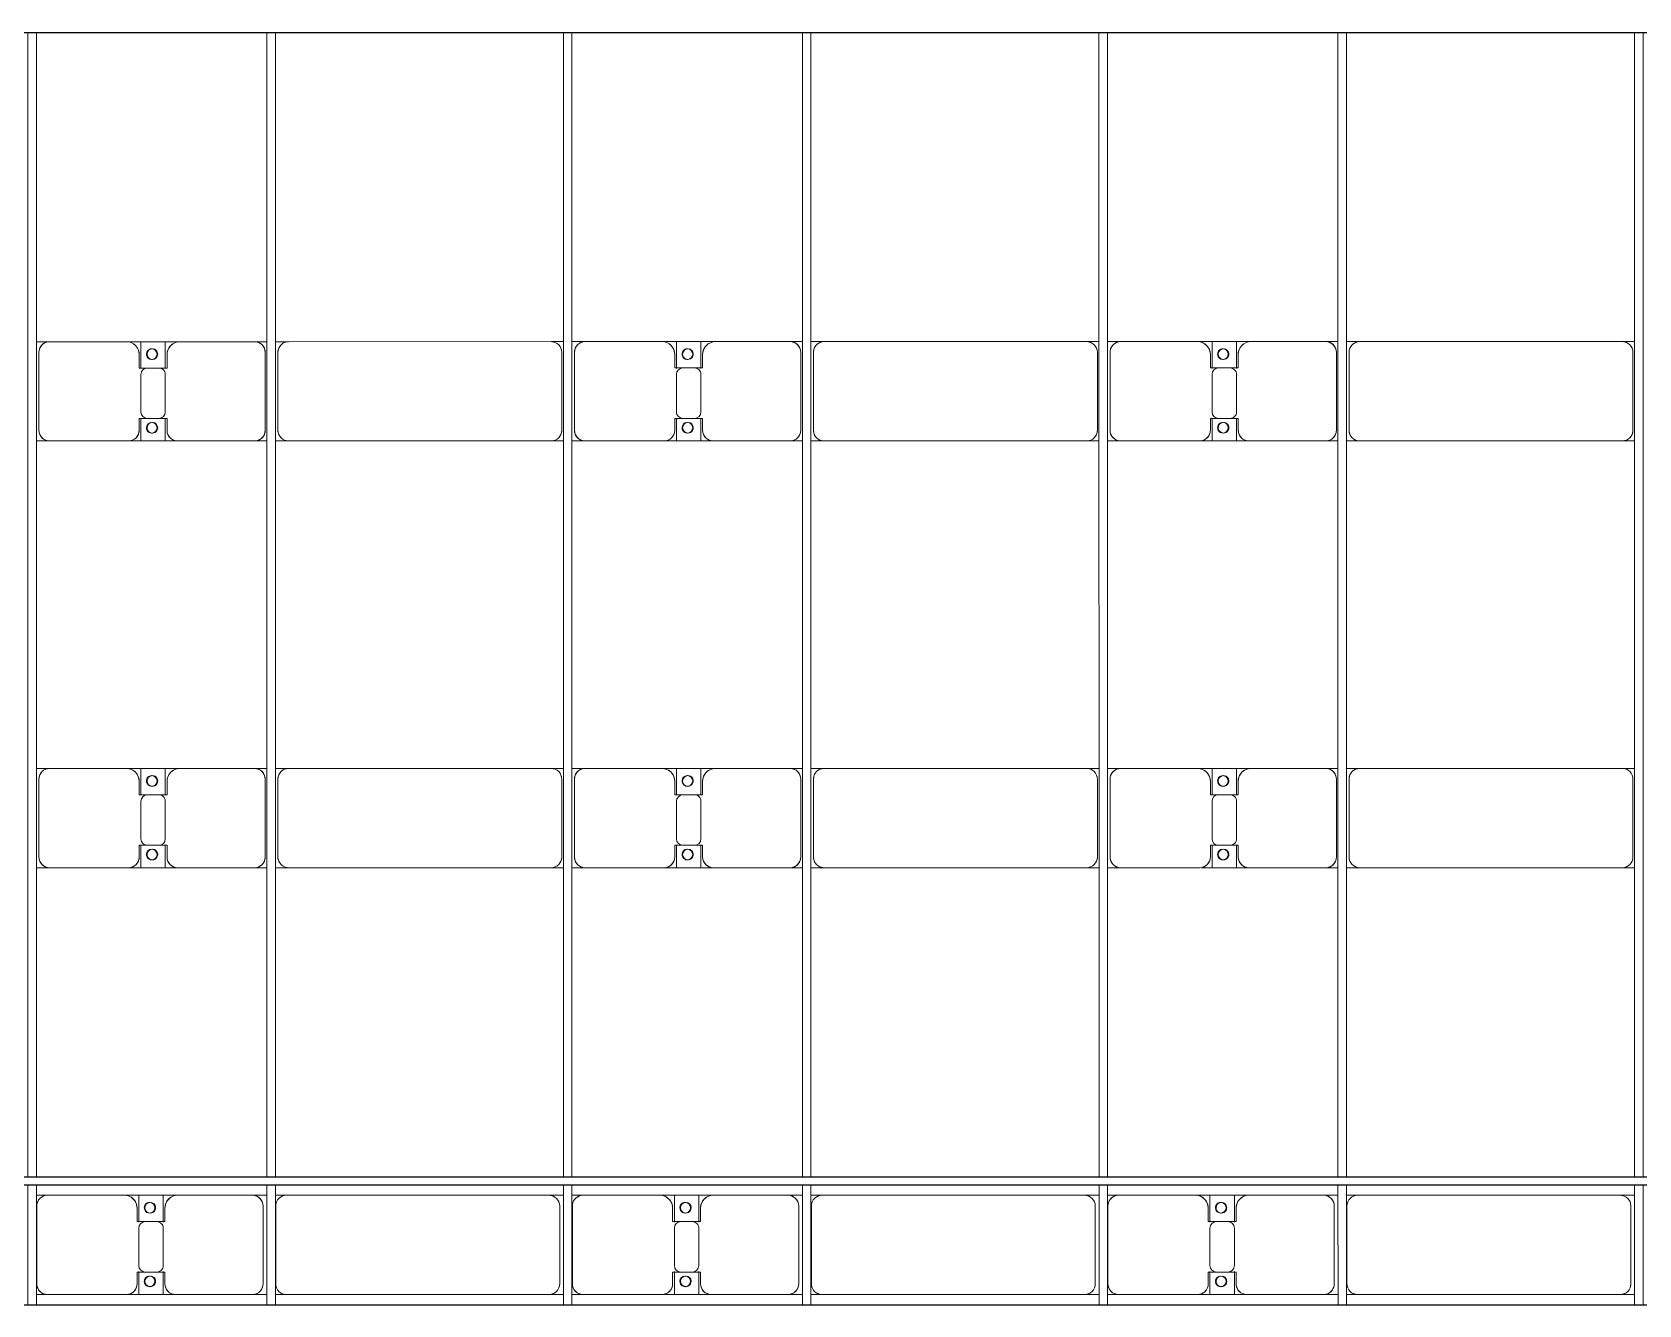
# Model space of a CAD drawing. Header units: millimetres. Extents: x -248177 to 167033, y 156986 to 268923.
# Drawn here: x -225203 to -217673, y 234459 to 240423 of the extents above; entities that cross this region are included whole.
import ezdxf

# ---------------------------------------------------------------- set-up
doc = ezdxf.new("R2010")
doc.units = ezdxf.units.MM
for name, color, linetype, lineweight in [('A-DETL-MBND', 5, 'Continuous', 9), ('A-GENM', 13, 'Continuous', 9), ('S-BEAM', 12, 'Continuous', 9)]:
    doc.layers.add(name, color=color, linetype=linetype, lineweight=lineweight)

# ---------------------------------------------------------------- blocks, each defined once
blk = doc.blocks.new('Dai phao do pin - DẢI PHAO ĐỠ PIN-V11-BỐ TRÍ KHUNG KẾT CẤU BÈ PIN 02')
at = {"layer": 'A-DETL-MBND', "color": 8}
for p, q in [((707.8, 241.6), (769.7, 241.6)), ((707.8, 241.6), (769.7, 241.6)), ((1129.7, 241.6), (769.7, 241.6)), ((1129.7, 241.6), (1312.2, 241.6)), ((1312.2, 241.6), (1129.7, 241.6)), ((1197.8, 241.6), (1380.3, 241.6)), ((1197.8, 116.2), (1197.8, 241.6)), ((1380.3, 241.6), (1197.8, 241.6)), ((1312.2, 241.6), (1312.2, 116.2)), ((1730.3, 241.6), (1380.3, 241.6)), ((1730.3, 241.6), (1787.8, 241.6)), ((1730.3, 241.6), (1787.8, 241.6)), ((1827.8, 241.6), (1889.7, 241.6)), ((1827.8, 241.6), (1889.7, 241.6)), ((3120.3, 241.6), (1889.7, 241.6)), ((3120.3, 241.6), (3177.8, 241.6)), ((3120.3, 241.6), (3177.8, 241.6)), ((3217.8, 241.6), (3279.7, 241.6)), ((3217.8, 241.6), (3279.7, 241.6)), ((3639.7, 241.6), (3279.7, 241.6)), ((3639.7, 241.6), (3822.2, 241.6)), ((3822.2, 241.6), (3639.7, 241.6)), ((3707.8, 241.6), (3890.3, 241.6)), ((3707.8, 116.2), (3707.8, 241.6)), ((3890.3, 241.6), (3710.4, 241.6)), ((3822.2, 241.6), (3822.2, 116.2)), ((4240.3, 241.6), (3890.3, 241.6)), ((4240.3, 241.6), (4297.8, 241.6)), ((4240.3, 241.6), (4297.8, 241.6)), ((4337.8, 241.6), (4399.7, 241.6)), ((4337.8, 241.6), (4399.7, 241.6)), ((5630.3, 241.6), (4399.7, 241.6)), ((5630.3, 241.6), (5687.8, 241.6)), ((5630.3, 241.6), (5687.8, 241.6)), ((5727.8, 241.6), (5789.7, 241.6)), ((5727.8, 241.6), (5789.7, 241.6)), ((6149.7, 241.6), (5789.7, 241.6)), ((6149.7, 241.6), (6332.2, 241.6)), ((6332.2, 241.6), (6149.7, 241.6)), ((6217.8, 241.6), (6400.3, 241.6)), ((6217.8, 116.2), (6217.8, 241.6)), ((6400.3, 241.6), (6217.8, 241.6)), ((6332.2, 241.6), (6332.2, 116.2)), ((6750.3, 241.6), (6400.3, 241.6)), ((6750.3, 241.6), (6807.8, 241.6)), ((6750.3, 241.6), (6807.8, 241.6)), ((6847.8, 241.6), (6909.7, 241.6)), ((6847.8, 241.6), (6909.7, 241.6)), ((8140.3, 241.6), (6909.7, 241.6)), ((8140.3, 241.6), (8197.8, 241.6)), ((8140.3, 241.6), (8197.8, 241.6)), ((719.7, 191.6), (719.7, -173.4)), ((1189.7, 118.2), (1189.7, 181.6)), ((1320.3, 181.6), (1320.3, 118.2)), ((1780.3, -173.4), (1780.3, 191.6)), ((1839.7, 191.6), (1839.7, -173.4)), ((3170.3, -173.4), (3170.3, 191.6)), ((3229.7, 191.6), (3229.7, -173.4)), ((3699.7, 118.2), (3699.7, 181.6)), ((3830.3, 181.6), (3830.3, 118.2)), ((4290.3, -173.4), (4290.3, 191.6)), ((4349.7, 191.6), (4349.7, -173.4)), ((5680.3, -173.4), (5680.3, 191.6)), ((5739.7, 191.6), (5739.7, -173.4)), ((6209.7, 118.2), (6209.7, 181.6)), ((6340.3, 181.6), (6340.3, 118.2)), ((6800.3, -173.4), (6800.3, 191.6)), ((6859.7, 191.6), (6859.7, -173.4)), ((8190.3, -173.4), (8190.3, 191.6)), ((1282.2, 118.2), (1189.7, 118.2)), ((1197.8, 88.2), (1197.8, -88.2)), ((1320.3, 118.2), (1227.8, 118.2)), ((1312.2, -88.2), (1312.2, 88.2)), ((3792.2, 118.2), (3699.7, 118.2)), ((3707.8, 88.2), (3707.8, -88.2)), ((3830.3, 118.2), (3737.8, 118.2)), ((3822.2, -88.2), (3822.2, 88.2)), ((6302.2, 118.2), (6209.7, 118.2)), ((6217.8, 88.2), (6217.8, -88.2)), ((6340.3, 118.2), (6247.8, 118.2)), ((6332.2, -88.2), (6332.2, 88.2)), ((1189.7, -173.4), (1189.7, -118.2)), ((1189.7, -118.2), (1282.2, -118.2)), ((1197.8, -223.4), (1197.8, -116.2)), ((1227.8, -118.2), (1320.3, -118.2)), ((1312.2, -116.2), (1312.2, -223.4)), ((1320.3, -118.2), (1320.3, -173.4)), ((3699.7, -173.4), (3699.7, -118.2)), ((3699.7, -118.2), (3792.2, -118.2)), ((3707.8, -223.4), (3707.8, -116.2)), ((3737.8, -118.2), (3830.3, -118.2)), ((3822.2, -116.2), (3822.2, -223.4)), ((3830.3, -118.2), (3830.3, -173.4)), ((6209.7, -173.4), (6209.7, -118.2)), ((6209.7, -118.2), (6302.2, -118.2)), ((6217.8, -223.4), (6217.8, -116.2)), ((6247.8, -118.2), (6340.3, -118.2)), ((6332.2, -116.2), (6332.2, -223.4)), ((6340.3, -118.2), (6340.3, -173.4)), ((769.7, -223.4), (707.8, -223.4)), ((769.7, -223.4), (707.8, -223.4)), ((769.7, -223.4), (1139.7, -223.4)), ((1312.2, -223.4), (1139.7, -223.4)), ((1139.7, -223.4), (1312.2, -223.4)), ((1370.3, -223.4), (1197.8, -223.4)), ((1197.8, -223.4), (1370.3, -223.4)), ((1370.3, -223.4), (1730.3, -223.4)), ((1787.8, -223.4), (1730.3, -223.4)), ((1787.8, -223.4), (1730.3, -223.4)), ((1889.7, -223.4), (1827.8, -223.4)), ((1889.7, -223.4), (1827.8, -223.4)), ((1889.7, -223.4), (3120.3, -223.4)), ((3177.8, -223.4), (3120.3, -223.4)), ((3177.8, -223.4), (3120.3, -223.4)), ((3279.7, -223.4), (3217.8, -223.4)), ((3279.7, -223.4), (3217.8, -223.4)), ((3279.7, -223.4), (3649.7, -223.4)), ((3822.2, -223.4), (3649.7, -223.4)), ((3649.7, -223.4), (3822.2, -223.4)), ((3880.3, -223.4), (3707.8, -223.4)), ((3710.4, -223.4), (3880.3, -223.4)), ((3880.3, -223.4), (4240.3, -223.4)), ((4297.8, -223.4), (4240.3, -223.4)), ((4297.8, -223.4), (4240.3, -223.4)), ((4399.7, -223.4), (4337.8, -223.4)), ((4399.7, -223.4), (4337.8, -223.4)), ((4399.7, -223.4), (5630.3, -223.4)), ((5687.8, -223.4), (5630.3, -223.4)), ((5687.8, -223.4), (5630.3, -223.4)), ((5789.7, -223.4), (5727.8, -223.4)), ((5789.7, -223.4), (5727.8, -223.4)), ((5789.7, -223.4), (6159.7, -223.4)), ((6332.2, -223.4), (6168.5, -223.4)), ((6168.5, -223.4), (6332.2, -223.4)), ((6390.3, -223.4), (6217.8, -223.4)), ((6217.8, -223.4), (6390.3, -223.4)), ((6390.3, -223.4), (6750.3, -223.4)), ((6807.8, -223.4), (6750.3, -223.4)), ((6807.8, -223.4), (6750.3, -223.4)), ((6909.7, -223.4), (6847.8, -223.4)), ((6909.7, -223.4), (6847.8, -223.4)), ((6909.7, -223.4), (8140.3, -223.4)), ((8197.8, -223.4), (8140.3, -223.4)), ((8197.8, -223.4), (8140.3, -223.4))]:
    blk.add_line(p, q, dxfattribs=at)
for centre, radius, start, end in [((769.7, 191.6), 50, 90, 180), ((769.7, 191.6), 50, 105, 180), ((1129.7, 181.6), 60, 360, 90), ((1129.7, 181.6), 60, 360, 60), ((1380.3, 181.6), 60, 90, 180), ((1380.3, 181.6), 60, 120, 180), ((1730.3, 191.6), 50, 360, 90), ((1730.3, 191.6), 50, 360, 75), ((1889.7, 191.6), 50, 90, 180), ((1889.7, 191.6), 50, 117.24818, 135), ((3120.3, 191.6), 50, 360, 90), ((3120.3, 191.6), 50, 60, 90), ((3279.7, 191.6), 50, 90, 180), ((3279.7, 191.6), 50, 105, 180), ((3639.7, 181.6), 60, 360, 90), ((3639.7, 181.6), 60, 360, 60), ((3890.3, 181.6), 60, 90, 180), ((3890.3, 181.6), 60, 120, 180), ((4240.3, 191.6), 50, 360, 90), ((4240.3, 191.6), 50, 360, 75), ((4399.7, 191.6), 50, 90, 180), ((4399.7, 191.6), 50, 105, 135), ((5630.3, 191.6), 50, 360, 90), ((5630.3, 191.6), 50, 60, 90), ((5789.7, 191.6), 50, 90, 180), ((5789.7, 191.6), 50, 105, 180), ((6149.7, 181.6), 60, 0, 90), ((6149.7, 181.6), 60, 0, 60), ((6400.3, 181.6), 60, 90, 180), ((6400.3, 181.6), 60, 120, 180), ((6750.3, 191.6), 50, 360, 90), ((6750.3, 191.6), 50, 360, 75), ((6909.7, 191.6), 50, 90, 180), ((6909.7, 191.6), 50, 105, 135), ((8140.3, 191.6), 50, 360, 90), ((8140.3, 191.6), 50, 60, 90), ((1248.6, 183.2), 25, 360, 180), ((1248.6, 183.2), 25, 180, 0), ((1248.6, 183.2), 25, 360, 165), ((1251.4, 183.2), 25, 0, 180), ((1251.4, 183.2), 25, 87.7113, 180), ((1251.4, 183.2), 25, 180, 360), ((1251.4, 183.2), 25, 180, 272.28717), ((1248.6, 183.2), 25, 210, 360), ((1251.4, 183.2), 25, 15, 75), ((1251.4, 183.2), 25, 285, 300), ((1251.4, 183.2), 25, 330, 345), ((1889.7, 191.6), 50, 150, 180), ((3120.3, 191.6), 50, 15, 30), ((3758.6, 183.2), 25, 0, 180), ((3758.6, 183.2), 25, 180, 0), ((3758.6, 183.2), 25, 0, 165), ((3761.4, 183.2), 25, 0, 180), ((3761.4, 183.2), 25, 90, 180), ((3761.4, 183.2), 25, 180, 0), ((3761.4, 183.2), 25, 180, 300), ((3758.6, 183.2), 25, 210, 0), ((3761.4, 183.2), 25, 15, 75), ((3761.4, 183.2), 25, 330, 345), ((4399.7, 191.6), 50, 150, 180), ((5630.3, 191.6), 50, 15, 30), ((6268.6, 183.2), 25, 0, 180), ((6268.6, 183.2), 25, 180, 0), ((6268.6, 183.2), 25, 0, 165), ((6271.4, 183.2), 25, 0, 180), ((6271.4, 183.2), 25, 90, 180), ((6271.4, 183.2), 25, 180, 0), ((6271.4, 183.2), 25, 180, 300), ((6268.6, 183.2), 25, 210, 0), ((6271.4, 183.2), 25, 15, 75), ((6271.4, 183.2), 25, 330, 345), ((6909.7, 191.6), 50, 150, 180), ((8140.3, 191.6), 50, 15, 30), ((1227.8, 88.2), 30, 90, 180), ((1282.2, 88.2), 30, 360, 90), ((3737.8, 88.2), 30, 90, 180), ((3792.2, 88.2), 30, 360, 90), ((6247.8, 88.2), 30, 90, 180), ((6302.2, 88.2), 30, 360, 90), ((1227.8, -88.2), 30, 180, 270), ((1248.6, -161.8), 25, 0, 180), ((1248.6, -161.8), 25, 105, 165), ((1251.4, -161.8), 25, 0, 180), ((1251.4, -161.8), 25, 105, 180), ((1248.6, -161.8), 25, 81.32197, 90), ((1248.6, -161.8), 25, 360, 75), ((1251.4, -161.8), 25, 15, 75), ((1282.2, -88.2), 30, 270, 360), ((3737.8, -88.2), 30, 180, 270), ((3758.6, -161.8), 25, 0, 180), ((3758.6, -161.8), 25, 105, 165), ((3761.4, -161.8), 25, 360, 180), ((3761.4, -161.8), 25, 105, 180), ((3758.6, -161.8), 25, 360, 75), ((3761.4, -161.8), 25, 15, 75), ((3792.2, -88.2), 30, 270, 360), ((6247.8, -88.2), 30, 180, 270), ((6268.6, -161.8), 25, 0, 180), ((6268.6, -161.8), 25, 105, 165), ((6271.4, -161.8), 25, 0, 180), ((6271.4, -161.8), 25, 105, 180), ((6268.6, -161.8), 25, 0, 75), ((6271.4, -161.8), 25, 15, 75), ((6302.2, -88.2), 30, 270, 0), ((769.7, -173.4), 50, 180, 270), ((769.7, -173.4), 50, 180, 255), ((1139.7, -173.4), 50, 270, 360), ((1139.7, -173.4), 50, 285, 360), ((1248.6, -161.8), 25, 180, 0), ((1248.6, -161.8), 25, 195, 360), ((1251.4, -161.8), 25, 180, 0), ((1251.4, -161.8), 25, 180, 272.27658), ((1251.4, -161.8), 25, 285, 345), ((1370.3, -173.4), 50, 180, 270), ((1370.3, -173.4), 50, 180, 255), ((1730.3, -173.4), 50, 270, 360), ((1730.3, -173.4), 50, 285, 360), ((1889.7, -173.4), 50, 180, 270), ((1889.7, -173.4), 50, 180, 210), ((1889.7, -173.4), 50, 240, 270), ((3120.3, -173.4), 50, 270, 360), ((3120.3, -173.4), 50, 285, 300), ((3120.3, -173.4), 50, 330, 360), ((3279.7, -173.4), 50, 180, 270), ((3279.7, -173.4), 50, 180, 255), ((3649.7, -173.4), 50, 270, 360), ((3649.7, -173.4), 50, 285, 0), ((3758.6, -161.8), 25, 180, 0), ((3758.6, -161.8), 25, 195, 360), ((3761.4, -161.8), 25, 180, 0), ((3761.4, -161.8), 25, 180, 270), ((3761.4, -161.8), 25, 285, 345), ((3880.3, -173.4), 50, 180, 270), ((3880.3, -173.4), 50, 180, 255), ((4240.3, -173.4), 50, 270, 360), ((4240.3, -173.4), 50, 285, 360), ((4399.7, -173.4), 50, 180, 270), ((4399.7, -173.4), 50, 180, 210), ((4399.7, -173.4), 50, 240, 270), ((5630.3, -173.4), 50, 270, 360), ((5630.3, -173.4), 50, 285, 300), ((5630.3, -173.4), 50, 330, 360), ((5789.7, -173.4), 50, 180, 270), ((5789.7, -173.4), 50, 180, 255), ((6159.7, -173.4), 50, 270, 0), ((6159.7, -173.4), 50, 285, 0), ((6268.6, -161.8), 25, 180, 0), ((6268.6, -161.8), 25, 195, 0), ((6271.4, -161.8), 25, 180, 0), ((6271.4, -161.8), 25, 180, 270), ((6271.4, -161.8), 25, 285, 345), ((6390.3, -173.4), 50, 180, 270), ((6390.3, -173.4), 50, 180, 255), ((6750.3, -173.4), 50, 270, 360), ((6750.3, -173.4), 50, 285, 360), ((6909.7, -173.4), 50, 180, 270), ((6909.7, -173.4), 50, 180, 210), ((6909.7, -173.4), 50, 240, 270), ((8140.3, -173.4), 50, 270, 360), ((8140.3, -173.4), 50, 285, 300), ((8140.3, -173.4), 50, 330, 360)]:
    blk.add_arc(centre, radius, start, end, dxfattribs=at)
blk = doc.blocks.new('Dai phao do pin - DẢI PHAO ĐỠ PIN-V12-BỐ TRÍ KHUNG KẾT CẤU BÈ PIN 02')
at = {"layer": 'A-DETL-MBND', "color": 8}
for p, q in [((707.8, 241.6), (769.7, 241.6)), ((707.8, 241.6), (769.7, 241.6)), ((1129.7, 241.6), (769.7, 241.6)), ((1129.7, 241.6), (1312.2, 241.6)), ((1312.2, 241.6), (1129.7, 241.6)), ((1197.8, 241.6), (1380.3, 241.6)), ((1197.8, 116.2), (1197.8, 241.6)), ((1380.3, 241.6), (1197.8, 241.6)), ((1312.2, 241.6), (1312.2, 116.2)), ((1730.3, 241.6), (1380.3, 241.6)), ((1730.3, 241.6), (1787.8, 241.6)), ((1730.3, 241.6), (1787.8, 241.6)), ((1827.8, 241.6), (1889.7, 241.6)), ((1827.8, 241.6), (1889.7, 241.6)), ((3120.3, 241.6), (1889.7, 241.6)), ((3120.3, 241.6), (3177.8, 241.6)), ((3120.3, 241.6), (3177.8, 241.6)), ((3217.8, 241.6), (3279.7, 241.6)), ((3217.8, 241.6), (3279.7, 241.6)), ((3639.7, 241.6), (3279.7, 241.6)), ((3639.7, 241.6), (3822.2, 241.6)), ((3822.2, 241.6), (3639.7, 241.6)), ((3707.8, 241.6), (3890.3, 241.6)), ((3707.8, 116.2), (3707.8, 241.6)), ((3890.3, 241.6), (3710.4, 241.6)), ((3822.2, 241.6), (3822.2, 116.2)), ((4240.3, 241.6), (3890.3, 241.6)), ((4240.3, 241.6), (4297.8, 241.6)), ((4240.3, 241.6), (4297.8, 241.6)), ((4337.8, 241.6), (4399.7, 241.6)), ((4337.8, 241.6), (4399.7, 241.6)), ((5630.3, 241.6), (4399.7, 241.6)), ((5630.3, 241.6), (5687.8, 241.6)), ((5630.3, 241.6), (5687.8, 241.6)), ((5727.8, 241.6), (5789.7, 241.6)), ((5727.8, 241.6), (5789.7, 241.6)), ((6149.7, 241.6), (5789.7, 241.6)), ((6149.7, 241.6), (6332.2, 241.6)), ((6332.2, 241.6), (6149.7, 241.6)), ((6217.8, 241.6), (6400.3, 241.6)), ((6217.8, 116.2), (6217.8, 241.6)), ((6400.3, 241.6), (6217.8, 241.6)), ((6332.2, 241.6), (6332.2, 116.2)), ((6750.3, 241.6), (6400.3, 241.6)), ((6750.3, 241.6), (6807.8, 241.6)), ((6750.3, 241.6), (6807.8, 241.6)), ((6847.8, 241.6), (6909.7, 241.6)), ((6847.8, 241.6), (6909.7, 241.6)), ((8140.3, 241.6), (6909.7, 241.6)), ((8140.3, 241.6), (8197.8, 241.6)), ((8140.3, 241.6), (8197.8, 241.6)), ((719.7, 191.6), (719.7, -173.4)), ((1189.7, 118.2), (1189.7, 181.6)), ((1320.3, 181.6), (1320.3, 118.2)), ((1780.3, -173.4), (1780.3, 191.6)), ((1839.7, 191.6), (1839.7, -173.4)), ((3170.3, -173.4), (3170.3, 191.6)), ((3229.7, 191.6), (3229.7, -173.4)), ((3699.7, 118.2), (3699.7, 181.6)), ((3830.3, 181.6), (3830.3, 118.2)), ((4290.3, -173.4), (4290.3, 191.6)), ((4349.7, 191.6), (4349.7, -173.4)), ((5680.3, -173.4), (5680.3, 191.6)), ((5739.7, 191.6), (5739.7, -173.4)), ((6209.7, 118.2), (6209.7, 181.6)), ((6340.3, 181.6), (6340.3, 118.2)), ((6800.3, -173.4), (6800.3, 191.6)), ((6859.7, 191.6), (6859.7, -173.4)), ((8190.3, -173.4), (8190.3, 191.6)), ((1282.2, 118.2), (1189.7, 118.2)), ((1197.8, 88.2), (1197.8, -88.2)), ((1320.3, 118.2), (1227.8, 118.2)), ((1312.2, -88.2), (1312.2, 88.2)), ((3792.2, 118.2), (3699.7, 118.2)), ((3707.8, 88.2), (3707.8, -88.2)), ((3830.3, 118.2), (3737.8, 118.2)), ((3822.2, -88.2), (3822.2, 88.2)), ((6302.2, 118.2), (6209.7, 118.2)), ((6217.8, 88.2), (6217.8, -88.2)), ((6340.3, 118.2), (6247.8, 118.2)), ((6332.2, -88.2), (6332.2, 88.2)), ((1189.7, -173.4), (1189.7, -118.2)), ((1189.7, -118.2), (1282.2, -118.2)), ((1197.8, -223.4), (1197.8, -116.2)), ((1227.8, -118.2), (1320.3, -118.2)), ((1312.2, -116.2), (1312.2, -223.4)), ((1320.3, -118.2), (1320.3, -173.4)), ((3699.7, -173.4), (3699.7, -118.2)), ((3699.7, -118.2), (3792.2, -118.2)), ((3707.8, -223.4), (3707.8, -116.2)), ((3737.8, -118.2), (3830.3, -118.2)), ((3822.2, -116.2), (3822.2, -223.4)), ((3830.3, -118.2), (3830.3, -173.4)), ((6209.7, -173.4), (6209.7, -118.2)), ((6209.7, -118.2), (6302.2, -118.2)), ((6217.8, -223.4), (6217.8, -116.2)), ((6247.8, -118.2), (6340.3, -118.2)), ((6332.2, -116.2), (6332.2, -223.4)), ((6340.3, -118.2), (6340.3, -173.4)), ((769.7, -223.4), (707.8, -223.4)), ((769.7, -223.4), (707.8, -223.4)), ((769.7, -223.4), (1139.7, -223.4)), ((1312.2, -223.4), (1139.7, -223.4)), ((1139.7, -223.4), (1312.2, -223.4)), ((1370.3, -223.4), (1197.8, -223.4)), ((1197.8, -223.4), (1370.3, -223.4)), ((1370.3, -223.4), (1730.3, -223.4)), ((1787.8, -223.4), (1730.3, -223.4)), ((1787.8, -223.4), (1730.3, -223.4)), ((1889.7, -223.4), (1827.8, -223.4)), ((1889.7, -223.4), (1827.8, -223.4)), ((1889.7, -223.4), (3120.3, -223.4)), ((3177.8, -223.4), (3120.3, -223.4)), ((3177.8, -223.4), (3120.3, -223.4)), ((3279.7, -223.4), (3217.8, -223.4)), ((3279.7, -223.4), (3217.8, -223.4)), ((3279.7, -223.4), (3649.7, -223.4)), ((3822.2, -223.4), (3649.7, -223.4)), ((3649.7, -223.4), (3822.2, -223.4)), ((3880.3, -223.4), (3707.8, -223.4)), ((3710.4, -223.4), (3880.3, -223.4)), ((3880.3, -223.4), (4240.3, -223.4)), ((4297.8, -223.4), (4240.3, -223.4)), ((4297.8, -223.4), (4240.3, -223.4)), ((4399.7, -223.4), (4337.8, -223.4)), ((4399.7, -223.4), (4337.8, -223.4)), ((4399.7, -223.4), (5630.3, -223.4)), ((5687.8, -223.4), (5630.3, -223.4)), ((5687.8, -223.4), (5630.3, -223.4)), ((5789.7, -223.4), (5727.8, -223.4)), ((5789.7, -223.4), (5727.8, -223.4)), ((5789.7, -223.4), (6159.7, -223.4)), ((6332.2, -223.4), (6168.5, -223.4)), ((6168.5, -223.4), (6332.2, -223.4)), ((6390.3, -223.4), (6217.8, -223.4)), ((6217.8, -223.4), (6390.3, -223.4)), ((6390.3, -223.4), (6750.3, -223.4)), ((6807.8, -223.4), (6750.3, -223.4)), ((6807.8, -223.4), (6750.3, -223.4)), ((6909.7, -223.4), (6847.8, -223.4)), ((6909.7, -223.4), (6847.8, -223.4)), ((6909.7, -223.4), (8140.3, -223.4)), ((8197.8, -223.4), (8140.3, -223.4)), ((8197.8, -223.4), (8140.3, -223.4))]:
    blk.add_line(p, q, dxfattribs=at)
for centre, radius, start, end in [((769.7, 191.6), 50, 90, 180), ((769.7, 191.6), 50, 105, 180), ((1129.7, 181.6), 60, 360, 90), ((1129.7, 181.6), 60, 360, 60), ((1380.3, 181.6), 60, 90, 180), ((1380.3, 181.6), 60, 120, 180), ((1730.3, 191.6), 50, 360, 90), ((1730.3, 191.6), 50, 360, 75), ((1889.7, 191.6), 50, 90, 180), ((1889.7, 191.6), 50, 117.28112, 135), ((3120.3, 191.6), 50, 360, 90), ((3120.3, 191.6), 50, 60, 90), ((3279.7, 191.6), 50, 90, 180), ((3279.7, 191.6), 50, 105, 180), ((3639.7, 181.6), 60, 360, 90), ((3639.7, 181.6), 60, 360, 60), ((3890.3, 181.6), 60, 90, 180), ((3890.3, 181.6), 60, 120, 180), ((4240.3, 191.6), 50, 360, 90), ((4240.3, 191.6), 50, 360, 75), ((4399.7, 191.6), 50, 90, 180), ((4399.7, 191.6), 50, 105, 135), ((5630.3, 191.6), 50, 360, 90), ((5630.3, 191.6), 50, 60, 90), ((5789.7, 191.6), 50, 90, 180), ((5789.7, 191.6), 50, 105, 180), ((6149.7, 181.6), 60, 0, 90), ((6149.7, 181.6), 60, 0, 60), ((6400.3, 181.6), 60, 90, 180), ((6400.3, 181.6), 60, 120, 180), ((6750.3, 191.6), 50, 360, 90), ((6750.3, 191.6), 50, 360, 75), ((6909.7, 191.6), 50, 90, 180), ((6909.7, 191.6), 50, 105, 135), ((8140.3, 191.6), 50, 360, 90), ((8140.3, 191.6), 50, 60, 90), ((1248.6, 183.2), 25, 360, 180), ((1248.6, 183.2), 25, 180, 0), ((1248.6, 183.2), 25, 360, 165), ((1251.4, 183.2), 25, 0, 180), ((1251.4, 183.2), 25, 87.77269, 180), ((1251.4, 183.2), 25, 180, 360), ((1251.4, 183.2), 25, 180, 272.22578), ((1248.6, 183.2), 25, 210, 360), ((1251.4, 183.2), 25, 15, 75), ((1251.4, 183.2), 25, 285, 300), ((1251.4, 183.2), 25, 330, 345), ((1889.7, 191.6), 50, 150, 180), ((3120.3, 191.6), 50, 15, 30), ((3758.6, 183.2), 25, 0, 180), ((3758.6, 183.2), 25, 180, 0), ((3758.6, 183.2), 25, 0, 165), ((3761.4, 183.2), 25, 0, 180), ((3761.4, 183.2), 25, 90, 180), ((3761.4, 183.2), 25, 180, 0), ((3761.4, 183.2), 25, 180, 300), ((3758.6, 183.2), 25, 210, 0), ((3761.4, 183.2), 25, 15, 75), ((3761.4, 183.2), 25, 330, 345), ((4399.7, 191.6), 50, 150, 180), ((5630.3, 191.6), 50, 15, 30), ((6268.6, 183.2), 25, 0, 180), ((6268.6, 183.2), 25, 180, 0), ((6268.6, 183.2), 25, 0, 165), ((6271.4, 183.2), 25, 0, 180), ((6271.4, 183.2), 25, 90, 180), ((6271.4, 183.2), 25, 180, 0), ((6271.4, 183.2), 25, 180, 300), ((6268.6, 183.2), 25, 210, 0), ((6271.4, 183.2), 25, 15, 75), ((6271.4, 183.2), 25, 330, 345), ((6909.7, 191.6), 50, 150, 180), ((8140.3, 191.6), 50, 15, 30), ((1227.8, 88.2), 30, 90, 180), ((1282.2, 88.2), 30, 360, 90), ((3737.8, 88.2), 30, 90, 180), ((3792.2, 88.2), 30, 360, 90), ((6247.8, 88.2), 30, 90, 180), ((6302.2, 88.2), 30, 360, 90), ((1227.8, -88.2), 30, 180, 270), ((1248.6, -161.8), 25, 0, 180), ((1248.6, -161.8), 25, 105, 165), ((1251.4, -161.8), 25, 0, 180), ((1251.4, -161.8), 25, 105, 180), ((1248.6, -161.8), 25, 81.38336, 90), ((1248.6, -161.8), 25, 360, 75), ((1251.4, -161.8), 25, 15, 75), ((1282.2, -88.2), 30, 270, 360), ((3737.8, -88.2), 30, 180, 270), ((3758.6, -161.8), 25, 0, 180), ((3758.6, -161.8), 25, 105, 165), ((3761.4, -161.8), 25, 360, 180), ((3761.4, -161.8), 25, 105, 180), ((3758.6, -161.8), 25, 360, 75), ((3761.4, -161.8), 25, 15, 75), ((3792.2, -88.2), 30, 270, 360), ((6247.8, -88.2), 30, 180, 270), ((6268.6, -161.8), 25, 0, 180), ((6268.6, -161.8), 25, 105, 165), ((6271.4, -161.8), 25, 0, 180), ((6271.4, -161.8), 25, 105, 180), ((6268.6, -161.8), 25, 0, 75), ((6271.4, -161.8), 25, 15, 75), ((6302.2, -88.2), 30, 270, 0), ((769.7, -173.4), 50, 180, 270), ((769.7, -173.4), 50, 180, 255), ((1139.7, -173.4), 50, 270, 360), ((1139.7, -173.4), 50, 285, 360), ((1248.6, -161.8), 25, 180, 0), ((1248.6, -161.8), 25, 195, 360), ((1251.4, -161.8), 25, 180, 0), ((1251.4, -161.8), 25, 180, 272.21519), ((1251.4, -161.8), 25, 285, 345), ((1370.3, -173.4), 50, 180, 270), ((1370.3, -173.4), 50, 180, 255), ((1730.3, -173.4), 50, 270, 360), ((1730.3, -173.4), 50, 285, 360), ((1889.7, -173.4), 50, 180, 270), ((1889.7, -173.4), 50, 180, 210), ((1889.7, -173.4), 50, 240, 270), ((3120.3, -173.4), 50, 270, 360), ((3120.3, -173.4), 50, 285, 300), ((3120.3, -173.4), 50, 330, 360), ((3279.7, -173.4), 50, 180, 270), ((3279.7, -173.4), 50, 180, 255), ((3649.7, -173.4), 50, 270, 360), ((3649.7, -173.4), 50, 285, 0), ((3758.6, -161.8), 25, 180, 0), ((3758.6, -161.8), 25, 195, 360), ((3761.4, -161.8), 25, 180, 0), ((3761.4, -161.8), 25, 180, 270), ((3761.4, -161.8), 25, 285, 345), ((3880.3, -173.4), 50, 180, 270), ((3880.3, -173.4), 50, 180, 255), ((4240.3, -173.4), 50, 270, 360), ((4240.3, -173.4), 50, 285, 360), ((4399.7, -173.4), 50, 180, 270), ((4399.7, -173.4), 50, 180, 210), ((4399.7, -173.4), 50, 240, 270), ((5630.3, -173.4), 50, 270, 360), ((5630.3, -173.4), 50, 285, 300), ((5630.3, -173.4), 50, 330, 360), ((5789.7, -173.4), 50, 180, 270), ((5789.7, -173.4), 50, 180, 255), ((6159.7, -173.4), 50, 270, 0), ((6159.7, -173.4), 50, 285, 0), ((6268.6, -161.8), 25, 180, 0), ((6268.6, -161.8), 25, 195, 0), ((6271.4, -161.8), 25, 180, 0), ((6271.4, -161.8), 25, 180, 270), ((6271.4, -161.8), 25, 285, 345), ((6390.3, -173.4), 50, 180, 270), ((6390.3, -173.4), 50, 180, 255), ((6750.3, -173.4), 50, 270, 360), ((6750.3, -173.4), 50, 285, 360), ((6909.7, -173.4), 50, 180, 270), ((6909.7, -173.4), 50, 180, 210), ((6909.7, -173.4), 50, 240, 270), ((8140.3, -173.4), 50, 270, 360), ((8140.3, -173.4), 50, 285, 300), ((8140.3, -173.4), 50, 330, 360)]:
    blk.add_arc(centre, radius, start, end, dxfattribs=at)
blk = doc.blocks.new('Dai phao do pin - DẢI PHAO ĐỠ PIN-15697-BỐ TRÍ KHUNG KẾT CẤU BÈ PIN 02')
at = {"layer": 'A-DETL-MBND', "color": 8}
for p, q in [((13267.8, 241.6), (13319.7, 241.6)), ((13267.8, 241.6), (13319.7, 241.6)), ((13679.7, 241.6), (13319.7, 241.6)), ((13679.7, 241.6), (13862.2, 241.6)), ((13862.2, 241.6), (13679.7, 241.6)), ((13747.8, 241.6), (13930.3, 241.6)), ((13747.8, 116.2), (13747.8, 241.6)), ((13930.3, 241.6), (13747.8, 241.6)), ((13862.2, 241.6), (13862.2, 116.2)), ((14280.3, 241.6), (13930.3, 241.6)), ((14280.3, 241.6), (14347.8, 241.6)), ((14280.3, 241.6), (14347.8, 241.6)), ((14387.8, 241.6), (14439.7, 241.6)), ((14387.8, 241.6), (14439.7, 241.6)), ((15670.3, 241.6), (14439.7, 241.6)), ((15670.3, 241.6), (15737.8, 241.6)), ((15670.3, 241.6), (15737.8, 241.6)), ((15777.8, 241.6), (15829.7, 241.6)), ((15777.8, 241.6), (15829.7, 241.6)), ((16189.7, 241.6), (15829.7, 241.6)), ((16189.7, 241.6), (16372.2, 241.6)), ((16372.2, 241.6), (16189.7, 241.6)), ((16257.8, 241.6), (16440.3, 241.6)), ((16257.8, 116.2), (16257.8, 241.6)), ((16440.3, 241.6), (16257.8, 241.6)), ((16372.2, 241.6), (16372.2, 116.2)), ((16790.3, 241.6), (16440.3, 241.6)), ((16790.3, 241.6), (16857.8, 241.6)), ((16790.3, 241.6), (16857.8, 241.6)), ((16897.8, 241.6), (16949.7, 241.6)), ((16897.8, 241.6), (16949.7, 241.6)), ((18180.3, 241.6), (16949.7, 241.6)), ((18180.3, 241.6), (18247.8, 241.6)), ((18180.3, 241.6), (18247.8, 241.6)), ((18287.8, 241.6), (18339.7, 241.6)), ((18287.8, 241.6), (18339.7, 241.6)), ((18699.7, 241.6), (18339.7, 241.6)), ((18699.7, 241.6), (18882.2, 241.6)), ((18882.2, 241.6), (18699.7, 241.6)), ((18767.8, 241.6), (18950.3, 241.6)), ((18767.8, 116.2), (18767.8, 241.6)), ((18950.3, 241.6), (18767.8, 241.6)), ((18882.2, 241.6), (18882.2, 116.2)), ((19300.3, 241.6), (18950.3, 241.6)), ((19300.3, 241.6), (19367.8, 241.6)), ((19300.3, 241.6), (19367.8, 241.6)), ((19407.8, 241.6), (19459.7, 241.6)), ((19407.8, 241.6), (19459.7, 241.6)), ((20690.3, 241.6), (19459.7, 241.6)), ((20690.3, 241.6), (20757.8, 241.6)), ((20690.3, 241.6), (20757.8, 241.6)), ((13269.7, 191.6), (13269.7, -173.4)), ((13739.7, 118.2), (13739.7, 181.6)), ((13870.3, 181.6), (13870.3, 118.2)), ((14330.3, -173.4), (14330.3, 191.6)), ((14389.7, 191.6), (14389.7, -173.4)), ((15720.3, -173.4), (15720.3, 191.6)), ((15779.7, 191.6), (15779.7, -173.4)), ((16249.7, 118.2), (16249.7, 181.6)), ((16380.3, 181.6), (16380.3, 118.2)), ((16840.3, -173.4), (16840.3, 191.6)), ((16899.7, 191.6), (16899.7, -173.4)), ((18230.3, -173.4), (18230.3, 191.6)), ((18289.7, 191.6), (18289.7, -173.4)), ((18759.7, 118.2), (18759.7, 181.6)), ((18890.3, 181.6), (18890.3, 118.2)), ((19350.3, -173.4), (19350.3, 191.6)), ((19409.7, 191.6), (19409.7, -173.4)), ((20740.3, -173.4), (20740.3, 191.6)), ((13832.2, 118.2), (13739.7, 118.2)), ((13747.8, 88.2), (13747.8, -88.2)), ((13870.3, 118.2), (13777.8, 118.2)), ((13862.2, -88.2), (13862.2, 88.2)), ((16342.2, 118.2), (16249.7, 118.2)), ((16257.8, 88.2), (16257.8, -88.2)), ((16380.3, 118.2), (16287.8, 118.2)), ((16372.2, -88.2), (16372.2, 88.2)), ((18852.2, 118.2), (18759.7, 118.2)), ((18767.8, 88.2), (18767.8, -88.2)), ((18890.3, 118.2), (18797.8, 118.2)), ((18882.2, -88.2), (18882.2, 88.2)), ((13739.7, -173.4), (13739.7, -118.2)), ((13739.7, -118.2), (13832.2, -118.2)), ((13747.8, -223.4), (13747.8, -116.2)), ((13777.8, -118.2), (13870.3, -118.2)), ((13862.2, -116.2), (13862.2, -223.4)), ((13870.3, -118.2), (13870.3, -173.4)), ((16249.7, -173.4), (16249.7, -118.2)), ((16249.7, -118.2), (16342.2, -118.2)), ((16257.8, -223.4), (16257.8, -116.2)), ((16287.8, -118.2), (16380.3, -118.2)), ((16372.2, -116.2), (16372.2, -223.4)), ((16380.3, -118.2), (16380.3, -173.4)), ((18759.7, -173.4), (18759.7, -118.2)), ((18759.7, -118.2), (18852.2, -118.2)), ((18767.8, -223.4), (18767.8, -116.2)), ((18797.8, -118.2), (18890.3, -118.2)), ((18882.2, -116.2), (18882.2, -223.4)), ((18890.3, -118.2), (18890.3, -173.4)), ((13319.7, -223.4), (13267.8, -223.4)), ((13319.7, -223.4), (13267.8, -223.4)), ((13319.7, -223.4), (13689.7, -223.4)), ((13862.2, -223.4), (13689.7, -223.4)), ((13689.7, -223.4), (13862.2, -223.4)), ((13920.3, -223.4), (13747.8, -223.4)), ((13747.8, -223.4), (13920.3, -223.4)), ((13920.3, -223.4), (14280.3, -223.4)), ((14347.8, -223.4), (14280.3, -223.4)), ((14347.8, -223.4), (14280.3, -223.4)), ((14439.7, -223.4), (14387.8, -223.4)), ((14439.7, -223.4), (14387.8, -223.4)), ((14439.7, -223.4), (15670.3, -223.4)), ((15737.8, -223.4), (15670.3, -223.4)), ((15737.8, -223.4), (15670.3, -223.4)), ((15829.7, -223.4), (15777.8, -223.4)), ((15829.7, -223.4), (15777.8, -223.4)), ((15829.7, -223.4), (16199.7, -223.4)), ((16372.2, -223.4), (16199.7, -223.4)), ((16199.7, -223.4), (16372.2, -223.4)), ((16430.3, -223.4), (16257.8, -223.4)), ((16257.8, -223.4), (16430.3, -223.4)), ((16430.3, -223.4), (16790.3, -223.4)), ((16857.8, -223.4), (16790.3, -223.4)), ((16857.8, -223.4), (16790.3, -223.4)), ((16949.7, -223.4), (16897.8, -223.4)), ((16949.7, -223.4), (16897.8, -223.4)), ((16949.7, -223.4), (18180.3, -223.4)), ((18247.8, -223.4), (18180.3, -223.4)), ((18247.8, -223.4), (18180.3, -223.4)), ((18339.7, -223.4), (18287.8, -223.4)), ((18339.7, -223.4), (18287.8, -223.4)), ((18339.7, -223.4), (18709.7, -223.4)), ((18882.2, -223.4), (18709.7, -223.4)), ((18709.7, -223.4), (18882.2, -223.4)), ((18940.3, -223.4), (18767.8, -223.4)), ((18767.8, -223.4), (18940.3, -223.4)), ((18940.3, -223.4), (19300.3, -223.4)), ((19367.8, -223.4), (19300.3, -223.4)), ((19367.8, -223.4), (19300.3, -223.4)), ((19459.7, -223.4), (19407.8, -223.4)), ((19459.7, -223.4), (19407.8, -223.4)), ((19459.7, -223.4), (20690.3, -223.4)), ((20757.8, -223.4), (20690.3, -223.4)), ((20757.8, -223.4), (20690.3, -223.4))]:
    blk.add_line(p, q, dxfattribs=at)
for centre, radius, start, end in [((13319.7, 191.6), 50, 90, 180), ((13319.7, 191.6), 50, 105, 180), ((13679.7, 181.6), 60, 360, 90), ((13679.7, 181.6), 60, 360, 60), ((13930.3, 181.6), 60, 90, 180), ((13930.3, 181.6), 60, 120, 180), ((14280.3, 191.6), 50, 0, 90), ((14280.3, 191.6), 50, 0, 75), ((14439.7, 191.6), 50, 90, 180), ((14439.7, 191.6), 50, 105, 135), ((15670.3, 191.6), 50, 360, 90), ((15670.3, 191.6), 50, 60, 90), ((15829.7, 191.6), 50, 90, 180), ((15829.7, 191.6), 50, 105, 180), ((16189.7, 181.6), 60, 0, 90), ((16189.7, 181.6), 60, 0, 60), ((16440.3, 181.6), 60, 90, 180), ((16440.3, 181.6), 60, 120, 180), ((16790.3, 191.6), 50, 0, 90), ((16790.3, 191.6), 50, 0, 75), ((16949.7, 191.6), 50, 90, 180), ((16949.7, 191.6), 50, 105, 135), ((18180.3, 191.6), 50, 360, 90), ((18180.3, 191.6), 50, 60, 90), ((18339.7, 191.6), 50, 90, 180), ((18339.7, 191.6), 50, 105, 180), ((18699.7, 181.6), 60, 360, 90), ((18699.7, 181.6), 60, 360, 60), ((18950.3, 181.6), 60, 90, 180), ((18950.3, 181.6), 60, 120, 180), ((19300.3, 191.6), 50, 360, 90), ((19300.3, 191.6), 50, 360, 75), ((19459.7, 191.6), 50, 90, 180), ((19459.7, 191.6), 50, 105, 135), ((20690.3, 191.6), 50, 360, 90), ((20690.3, 191.6), 50, 60, 90), ((13798.6, 183.2), 25, 360, 180), ((13798.6, 183.2), 25, 180, 0), ((13798.6, 183.2), 25, 360, 165), ((13801.4, 183.2), 25, 0, 180), ((13801.4, 183.2), 25, 90, 180), ((13801.4, 183.2), 25, 180, 0), ((13801.4, 183.2), 25, 180, 300), ((13798.6, 183.2), 25, 210, 303.46026), ((13801.4, 183.2), 25, 15, 75), ((13798.6, 183.2), 25, 315, 0), ((13801.4, 183.2), 25, 330, 345), ((14439.7, 191.6), 50, 150, 180), ((15670.3, 191.6), 50, 15, 30), ((16308.6, 183.2), 25, 0, 180), ((16308.6, 183.2), 25, 180, 0), ((16308.6, 183.2), 25, 0, 165), ((16311.4, 183.2), 25, 360, 180), ((16311.4, 183.2), 25, 90, 180), ((16311.4, 183.2), 25, 180, 0), ((16311.4, 183.2), 25, 180, 300), ((16308.6, 183.2), 25, 210, 0), ((16311.4, 183.2), 25, 15, 75), ((16311.4, 183.2), 25, 330, 345), ((16949.7, 191.6), 50, 150, 180), ((18180.3, 191.6), 50, 15, 30), ((18818.6, 183.2), 25, 0, 180), ((18818.6, 183.2), 25, 180, 360), ((18818.6, 183.2), 25, 0, 165), ((18821.4, 183.2), 25, 0, 180), ((18821.4, 183.2), 25, 90, 180), ((18821.4, 183.2), 25, 180, 0), ((18821.4, 183.2), 25, 180, 300), ((18818.6, 183.2), 25, 210, 0), ((18821.4, 183.2), 25, 15, 75), ((18821.4, 183.2), 25, 330, 345), ((19459.7, 191.6), 50, 150, 180), ((20690.3, 191.6), 50, 15, 30), ((13777.8, 88.2), 30, 90, 180), ((13832.2, 88.2), 30, 360, 90), ((16287.8, 88.2), 30, 90, 180), ((16342.2, 88.2), 30, 360, 90), ((18797.8, 88.2), 30, 90, 180), ((18852.2, 88.2), 30, 360, 90), ((13777.8, -88.2), 30, 180, 270), ((13798.6, -161.8), 25, 360, 180), ((13798.6, -161.8), 25, 105, 165), ((13801.4, -161.8), 25, 360, 180), ((13801.4, -161.8), 25, 105, 180), ((13798.6, -161.8), 25, 360, 75), ((13801.4, -161.8), 25, 15, 75), ((13832.2, -88.2), 30, 270, 0), ((16287.8, -88.2), 30, 180, 270), ((16308.6, -161.8), 25, 360, 180), ((16308.6, -161.8), 25, 105, 165), ((16311.4, -161.8), 25, 360, 180), ((16311.4, -161.8), 25, 105, 180), ((16308.6, -161.8), 25, 360, 75), ((16311.4, -161.8), 25, 15, 75), ((16342.2, -88.2), 30, 270, 360), ((18797.8, -88.2), 30, 180, 270), ((18818.6, -161.8), 25, 360, 180), ((18818.6, -161.8), 25, 105, 165), ((18821.4, -161.8), 25, 0, 180), ((18821.4, -161.8), 25, 105, 180), ((18818.6, -161.8), 25, 360, 75), ((18821.4, -161.8), 25, 15, 75), ((18852.2, -88.2), 30, 270, 360), ((13319.7, -173.4), 50, 180, 270), ((13319.7, -173.4), 50, 180, 255), ((13689.7, -173.4), 50, 270, 0), ((13689.7, -173.4), 50, 285, 360), ((13798.6, -161.8), 25, 180, 360), ((13798.6, -161.8), 25, 195, 360), ((13801.4, -161.8), 25, 180, 0), ((13801.4, -161.8), 25, 180, 270), ((13801.4, -161.8), 25, 285, 345), ((13920.3, -173.4), 50, 180, 270), ((13920.3, -173.4), 50, 180, 255), ((14280.3, -173.4), 50, 270, 0), ((14280.3, -173.4), 50, 285, 360), ((14439.7, -173.4), 50, 180, 270), ((14439.7, -173.4), 50, 180, 210), ((14439.7, -173.4), 50, 240, 270), ((15670.3, -173.4), 50, 270, 360), ((15670.3, -173.4), 50, 285, 300), ((15670.3, -173.4), 50, 330, 360), ((15829.7, -173.4), 50, 180, 270), ((15829.7, -173.4), 50, 180, 255), ((16199.7, -173.4), 50, 270, 360), ((16199.7, -173.4), 50, 285, 360), ((16308.6, -161.8), 25, 180, 0), ((16308.6, -161.8), 25, 195, 360), ((16311.4, -161.8), 25, 180, 0), ((16311.4, -161.8), 25, 180, 270), ((16311.4, -161.8), 25, 285, 345), ((16430.3, -173.4), 50, 180, 270), ((16430.3, -173.4), 50, 180, 255), ((16790.3, -173.4), 50, 270, 360), ((16790.3, -173.4), 50, 285, 360), ((16949.7, -173.4), 50, 180, 270), ((16949.7, -173.4), 50, 180, 210), ((16949.7, -173.4), 50, 240, 270), ((18180.3, -173.4), 50, 270, 360), ((18180.3, -173.4), 50, 285, 300), ((18180.3, -173.4), 50, 330, 360), ((18339.7, -173.4), 50, 180, 270), ((18339.7, -173.4), 50, 180, 255), ((18709.7, -173.4), 50, 270, 0), ((18709.7, -173.4), 50, 292.23635, 0), ((18818.6, -161.8), 25, 180, 360), ((18818.6, -161.8), 25, 195, 360), ((18821.4, -161.8), 25, 180, 0), ((18821.4, -161.8), 25, 180, 270), ((18821.4, -161.8), 25, 285, 345), ((18940.3, -173.4), 50, 180, 270), ((18940.3, -173.4), 50, 180, 255), ((19300.3, -173.4), 50, 270, 0), ((19300.3, -173.4), 50, 285, 360), ((19459.7, -173.4), 50, 180, 270), ((19459.7, -173.4), 50, 180, 210), ((19459.7, -173.4), 50, 240, 270), ((20690.3, -173.4), 50, 270, 360), ((20690.3, -173.4), 50, 285, 300), ((20690.3, -173.4), 50, 330, 360)]:
    blk.add_arc(centre, radius, start, end, dxfattribs=at)
blk = doc.blocks.new('Dầm C52 - Dầm C52-24592-BỐ TRÍ KHUNG KẾT CẤU BÈ PIN 02')
at = {"layer": 'S-BEAM', "color": 1}
for p, q in [((13807.1, 20), (14367.1, 20)), ((14407.1, 20), (19767.1, 20)), ((14367.1, -20), (13807.1, -20)), ((19767.1, -20), (14407.1, -20))]:
    blk.add_line(p, q, dxfattribs=at)
blk = doc.blocks.new('Dầm C52 - Hộp 40x60-25238-BỐ TRÍ KHUNG KẾT CẤU BÈ PIN 02')
at = {"layer": 'S-BEAM', "color": 3, "lineweight": 25}
blk.add_line((-152122.8, 20), (-79694.5, 20), dxfattribs=at)
blk = doc.blocks.new('Dầm C52 - Hộp 40x60-25239-BỐ TRÍ KHUNG KẾT CẤU BÈ PIN 02')
at = {"layer": 'S-BEAM', "color": 3, "lineweight": 25}
blk.add_line((146407.2, -20), (-146407.2, -20), dxfattribs=at)
blk = doc.blocks.new('Dầm C52 - Hộp 40x60-25155-BỐ TRÍ KHUNG KẾT CẤU BÈ PIN 02')
at = {"layer": 'S-BEAM', "color": 3, "lineweight": 25}
for p, q in [((-14260.6, 20), (14260.6, 20)), ((14260.6, -20), (-14260.6, -20))]:
    blk.add_line(p, q, dxfattribs=at)
blk = doc.blocks.new('HOBANMONG_BEPIN 2_rvt-1-BỐ TRÍ KHUNG KẾT CẤU BÈ PIN 02')
at = {"layer": 'A-GENM', "lineweight": 9, "rotation": 0.0007586094741477002}
for name, p in [('Dai phao do pin - DẢI PHAO ĐỠ PIN-V11-BỐ TRÍ KHUNG KẾT CẤU BÈ PIN 02', (-225891.1, 238731)), ('Dai phao do pin - DẢI PHAO ĐỠ PIN-V12-BỐ TRÍ KHUNG KẾT CẤU BÈ PIN 02', (-225891.1, 236731)), ('Dai phao do pin - DẢI PHAO ĐỠ PIN-15697-BỐ TRÍ KHUNG KẾT CẤU BÈ PIN 02', (-238451, 234730.8))]:
    blk.add_blockref(name, p, dxfattribs=at)
at = {"layer": 'S-BEAM', "lineweight": 9}
for name, p, rotation in [('Dầm C52 - Dầm C52-24592-BỐ TRÍ KHUNG KẾT CẤU BÈ PIN 02', (-225203, 220652.2), 90.00075860989138), ('Dầm C52 - Dầm C52-24592-BỐ TRÍ KHUNG KẾT CẤU BÈ PIN 02', (-224083, 220652.2), 90.00075860989138), ('Dầm C52 - Dầm C52-24592-BỐ TRÍ KHUNG KẾT CẤU BÈ PIN 02', (-222693, 220652.3), 90.00075860989138), ('Dầm C52 - Dầm C52-24592-BỐ TRÍ KHUNG KẾT CẤU BÈ PIN 02', (-221573, 220652.3), 90.00075860989138), ('Dầm C52 - Dầm C52-24592-BỐ TRÍ KHUNG KẾT CẤU BÈ PIN 02', (-220183, 220652.3), 90.00075860989138), ('Dầm C52 - Dầm C52-24592-BỐ TRÍ KHUNG KẾT CẤU BÈ PIN 02', (-219063, 220652.3), 90.00075860989138), ('Dầm C52 - Dầm C52-24592-BỐ TRÍ KHUNG KẾT CẤU BÈ PIN 02', (-217673, 220652.3), 90.00075860989138), ('Dầm C52 - Hộp 40x60-25239-BỐ TRÍ KHUNG KẾT CẤU BÈ PIN 02', (-83316.1, 240441.2), 0.0007586094741477002), ('Dầm C52 - Hộp 40x60-25155-BỐ TRÍ KHUNG KẾT CẤU BÈ PIN 02', (-226893.8, 235039.3), 0.0007586094741477002), ('Dầm C52 - Hộp 40x60-25238-BỐ TRÍ KHUNG KẾT CẤU BÈ PIN 02', (-89031.6, 234441.1), 0.0007586094741477002)]:
    blk.add_blockref(name, p, dxfattribs=dict(at, rotation=rotation))

msp = doc.modelspace()

# ---------------------------------------------------------------- block references
at = {"lineweight": 5}
msp.add_blockref('HOBANMONG_BEPIN 2_rvt-1-BỐ TRÍ KHUNG KẾT CẤU BÈ PIN 02', (0, 0), dxfattribs=at)

doc.saveas('drawing.dxf')
